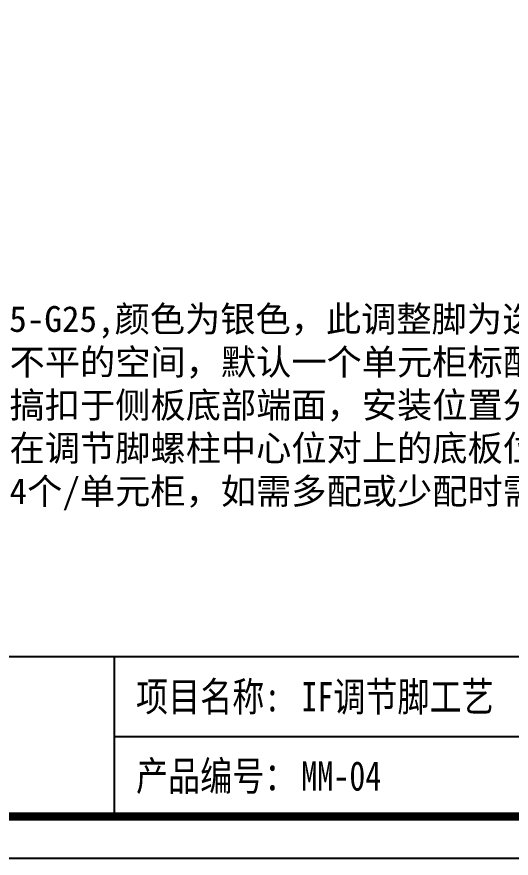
# Model space of a CAD drawing. Header units: millimetres. Extents: x 0 to 1097966, y -63096 to 223085.
# Drawn here: x 338065.5 to 338145.7, y -61440.4 to -61303.8 of the extents above; entities that cross this region are included whole.
import ezdxf

# ---------------------------------------------------------------- set-up
doc = ezdxf.new("R2010")
doc.units = ezdxf.units.MM
doc.layers.add('DZ-文字说明', color=1, linetype='Continuous')
doc.styles.add('DZ-宋体2.5', font='', dxfattribs={"width": 0.8, "height": 2.5})
doc.styles.add('宋体', font='')
doc.styles.get('DZ-宋体2.5').set_extended_font_data('SimSun')
doc.styles.get('宋体').set_extended_font_data('SimSun')

msp = doc.modelspace()

# ---------------------------------------------------------------- linework, layer by layer
msp.add_lwpolyline([(337985.218, -61440.361), (338552.218, -61440.361), (338552.218, -61039.411), (337985.218, -61039.411)], close=True)
at = {"const_width": 1.35}
msp.add_lwpolyline([(337991.968, -61433.611), (338545.468, -61433.611), (338545.468, -61046.161), (337991.968, -61046.161)], close=True, dxfattribs=at)
at = {"layer": 'DZ-文字说明', "color": 7}
for p, q in [((338081.299, -61433.611), (338081.299, -61407.633)), ((338081.299, -61420.622), (338545.468, -61420.622))]:
    msp.add_line(p, q, dxfattribs=at)
msp.add_lwpolyline([(337991.968, -61407.633), (338545.468, -61407.633), (338545.468, -61433.611), (337991.968, -61433.611)], close=True, dxfattribs=at)

# ---------------------------------------------------------------- texts
at = {"style": 'DZ-宋体2.5', "width": 0.8}
for s, p in [('项目名称:', (338084.813, -61416.527)), ('产品编号：', (338084.813, -61429.402))]:
    msp.add_text(s, height=4.7732, dxfattribs=at).set_placement(p)
at = {"insert": (338015.684, -61360.311), "char_height": 4.19232, "width": 369.85571, "attachment_point": 4, "style": '宋体'}
msp.add_mtext('\\P工艺标准：{\\H1.41352x; }\\P1、IF调节脚 IT6565-G25,颜色为银色，此调整脚为选配件，有需求需在下单图纸上标识备注；\\P2、适用于安装地面不平的空间，默认一个单元柜标配4个调节脚，分别装在左、右侧板上，最大调节量20mm；\\P3、安装便捷，直接搞扣于侧板底部端面，安装位置分别距前或距后50mm；{\\H1.45383x; }\\P4、位置固定后，需在调节脚螺柱中心位对上的底板位置配钻φ10mm用过批头调节用；\\P5、常规默认配法是4个/单元柜，如需多配或少配时需在图纸上备注好，如只配单边时，最小极限的地面落差3mm以上。', dxfattribs=at)
at = {"color": 2, "style": 'DZ-宋体2.5', "width": 0.8}
for tag, p in [('IF调节脚工艺', (338111.646, -61416.527)), ('MM-04', (338111.646, -61429.385))]:
    msp.add_attdef(tag, p, '', height=4.773, dxfattribs=at)

doc.saveas('drawing.dxf')
